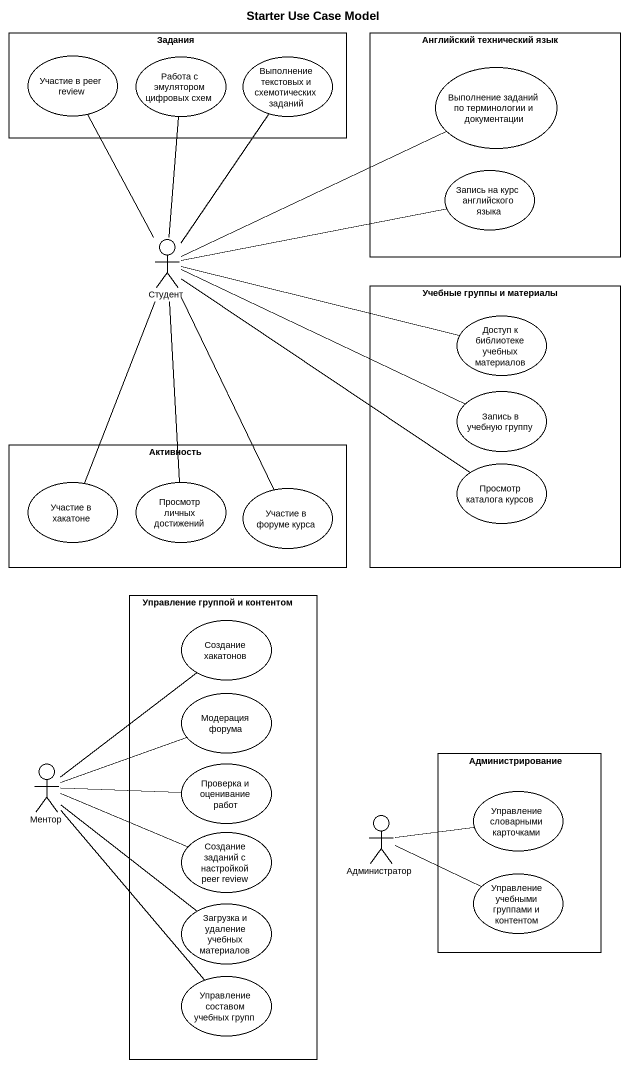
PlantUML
@startuml
title Starter Use Case Model
rectangle Задания {
  usecase "Участие в peer review" as Участие_в_peer_review
  usecase "Работа с эмулятором цифровых схем" as Работа_с_эмулятором
  usecase "Выполнение текстовых и схемотических заданий" as Выполнение_текстовых_и
}
rectangle "Английский технический язык" as Английский_технический_язык {
  usecase "Выполнение заданий по терминологии и документации" as Выполнение_заданий_по
  usecase "Запись на курс английского языка" as Запись_на_курс_английского
}
actor Студент
rectangle "Учебные группы и материалы" as Учебные_группы_и_материалы {
  usecase "Доступ к библиотеке учебных материалов" as Доступ_к_библиотеке_учебных
  usecase "Запись в учебную группу" as Запись_в_учебную_группу
  usecase "Просмотр каталога курсов" as Просмотр_каталога_курсов
}
rectangle Активность {
  usecase "Участие в хакатоне" as Участие_в_хакатоне
  usecase "Просмотр личных достижений" as Просмотр_личных_достижений
  usecase "Участие в форуме курса" as Участие_в_форуме_курса
}
rectangle "Управление группой и контентом" as Управление_группой_и {
  usecase "Создание хакатонов" as Создание_хакатонов
  usecase "Модерация форума" as Модерация_форума
  usecase "Проверка и оценивание работ" as Проверка_и_оценивание_работ
  usecase "Создание заданий с настройкой peer review" as Создание_заданий_с
  usecase "Загрузка и удаление учебных материалов" as Загрузка_и_удаление_учебных
  usecase "Управление составом учебных групп" as Управление_составом_учебных
}
actor Ментор
rectangle Администрирование {
  usecase "Управление словарными карточками" as Управление_словарными
  usecase "Управление учебными группами и контентом" as Управление_учебными
}
actor Администратор
Студент -up- Участие_в_peer_review
Студент -up- Работа_с_эмулятором
Студент -up- Выполнение_текстовых_и
Студент -right- Выполнение_заданий_по
Студент -right- Запись_на_курс_английского
Студент -right- Доступ_к_библиотеке_учебных
Студент -right- Запись_в_учебную_группу
Студент -- Просмотр_каталога_курсов
Студент -- Участие_в_хакатоне
Студент -- Просмотр_личных_достижений
Студент -- Участие_в_форуме_курса
Ментор -up- Создание_хакатонов
Ментор -right- Модерация_форума
Ментор -right- Проверка_и_оценивание_работ
Ментор -right- Создание_заданий_с
Ментор -- Загрузка_и_удаление_учебных
Ментор -- Управление_составом_учебных
Администратор -right- Управление_словарными
Администратор -right- Управление_учебными
@enduml
